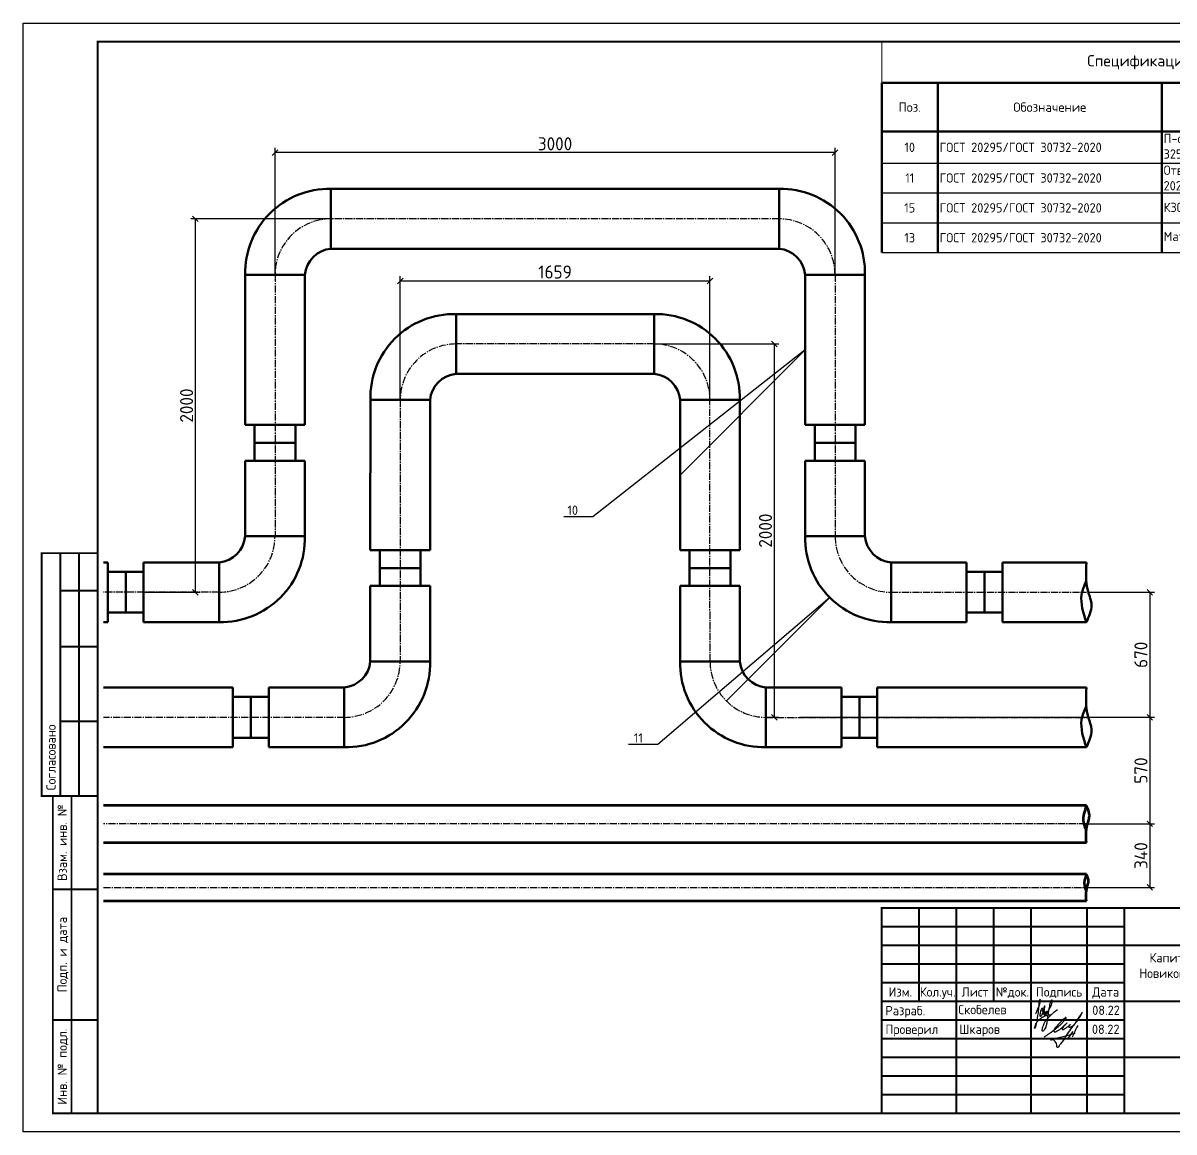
# Model space of a CAD drawing. Header units: metres. Extents: x 1981 to 7362, y 1229 to 3678.
# Drawn here: x 2922.7 to 3231, y 3381.1 to 3678.1 of the extents above; entities that cross this region are included whole.
import ezdxf
from ezdxf import colors
from ezdxf.entities.mleader import LeaderData, LeaderLine
from ezdxf.enums import TextEntityAlignment as Align
from ezdxf.math import Vec2, Vec3

# ---------------------------------------------------------------- set-up
doc = ezdxf.new("R2010")
doc.units = ezdxf.units.M
doc.linetypes.add('CENTER2', pattern=[28.575, 19.05, -3.175, 3.175, -3.175])
doc.layers.add('M-EQPM', color=50, linetype='Continuous', lineweight=18)
doc.layers.add('Основной', color=255, linetype='Continuous', lineweight=50)
doc.layers.add('Форматы', color=7, linetype='Continuous')
doc.styles.add('-ISOCPEUR-', font='isocpeur.ttf')
doc.styles.add('GOST', font='GOST.shx', dxfattribs={"oblique": 15})
doc.styles.add('GOST-2.304_Type-B', font='GOST Common.ttf')
doc.styles.get("Standard").update_dxf_attribs({"font": 'GOST Common.ttf'})
doc.dimstyles.new('М 1к 20', dxfattribs={"dimscale": 0, "dimtxt": 3.5, "dimasz": 1.5, "dimexe": 1.25, "dimexo": 0, "dimtad": 1, "dimtoh": 1, "dimdec": 0, "dimlfac": 20, "dimzin": 0, "dimdsep": 46, "dimtxsty": 'GOST', "dimblk": 'OBLIQUE', "dimcen": 5, "dimadec": 0, "dimazin": 0, "dimtfac": 1, "dimtdec": 0, "dimtmove": 1, "dimatfit": 1, "dimldrblk": 'OBLIQUE', "dimfxl": 1, "dimtolj": 1, "dimtzin": 0, "dimarcsym": 0})

# ---------------------------------------------------------------- blocks, each defined once
blk = doc.blocks.new('_Oblique')
at = {"color": 0, "linetype": 'ByBlock', "lineweight": -2}
blk.add_line((-0.5, -0.5), (0.5, 0.5), dxfattribs=at)
blk = doc.blocks.new('*D280')
at = {"color": 0, "lineweight": -2, "transparency": 16777216}
for p, q in [((3208.05, 3525.61), (3225.77, 3525.61)), ((3224.52, 3525.61), (3224.52, 3492.11)), ((3130.72, 3492.11), (3225.77, 3492.11))]:
    blk.add_line(p, q, dxfattribs=at)
at = {"layer": 'Defpoints', "color": 0, "lineweight": 50, "transparency": 16777216}
for p in [(3208.05, 3525.61), (3130.72, 3492.11), (3224.52, 3492.11)]:
    blk.add_point(p, dxfattribs=at)
at = {"color": 0, "lineweight": -2, "transparency": 16777216, "xscale": 1.5, "yscale": 1.5, "zscale": 1.5}
for p, rotation in [((3224.52, 3525.61), 90), ((3224.52, 3492.11), 270)]:
    blk.add_blockref('_Oblique', p, dxfattribs=dict(at, rotation=rotation))
at = {"color": 0, "lineweight": 25, "transparency": 16777216, "insert": (3222.14, 3508.86), "char_height": 3.5, "attachment_point": 5, "rotation": 90}
blk.add_mtext('\\A1;670', dxfattribs=at)
blk = doc.blocks.new('*D281')
at = {"color": 0, "lineweight": -2, "transparency": 16777216}
for p, q in [((3207.52, 3492.11), (3225.77, 3492.11)), ((3224.52, 3492.11), (3224.52, 3463.59)), ((3207.82, 3463.59), (3225.77, 3463.59))]:
    blk.add_line(p, q, dxfattribs=at)
at = {"layer": 'Defpoints', "color": 0, "lineweight": 50, "transparency": 16777216}
for p in [(3207.52, 3492.11), (3207.82, 3463.59), (3224.52, 3463.59)]:
    blk.add_point(p, dxfattribs=at)
at = {"color": 0, "lineweight": -2, "transparency": 16777216, "xscale": 1.5, "yscale": 1.5, "zscale": 1.5}
for p, rotation in [((3224.52, 3492.11), 90), ((3224.52, 3463.59), 270)]:
    blk.add_blockref('_Oblique', p, dxfattribs=dict(at, rotation=rotation))
at = {"color": 0, "lineweight": 25, "transparency": 16777216, "insert": (3222.14, 3477.85), "char_height": 3.5, "attachment_point": 5, "rotation": 90}
blk.add_mtext('\\A1;570', dxfattribs=at)
blk = doc.blocks.new('*D282')
at = {"color": 0, "lineweight": -2, "transparency": 16777216}
for p, q in [((3207.82, 3463.59), (3225.77, 3463.59)), ((3224.52, 3463.59), (3224.52, 3446.57)), ((3207.08, 3446.57), (3225.77, 3446.57))]:
    blk.add_line(p, q, dxfattribs=at)
at = {"layer": 'Defpoints', "color": 0, "lineweight": 50, "transparency": 16777216}
for p in [(3207.82, 3463.59), (3207.08, 3446.57), (3224.52, 3446.57)]:
    blk.add_point(p, dxfattribs=at)
at = {"color": 0, "lineweight": -2, "transparency": 16777216, "xscale": 1.5, "yscale": 1.5, "zscale": 1.5}
for p, rotation in [((3224.52, 3463.59), 90), ((3224.52, 3446.57), 270)]:
    blk.add_blockref('_Oblique', p, dxfattribs=dict(at, rotation=rotation))
at = {"color": 0, "lineweight": 25, "transparency": 16777216, "insert": (3222.14, 3455.08), "char_height": 3.5, "attachment_point": 5, "rotation": 90}
blk.add_mtext('\\A1;340', dxfattribs=at)
blk = doc.blocks.new('*D283')
at = {"color": 0, "lineweight": -2, "transparency": 16777216}
for p, q in [((2990.21, 3610.62), (2990.21, 3644.59)), ((3140.21, 3610.62), (3140.21, 3644.59)), ((3140.21, 3643.34), (2990.21, 3643.34))]:
    blk.add_line(p, q, dxfattribs=at)
at = {"layer": 'Defpoints', "color": 0, "lineweight": 50, "transparency": 16777216}
for p in [(2990.21, 3643.34), (2990.21, 3610.62), (3140.21, 3610.62)]:
    blk.add_point(p, dxfattribs=at)
at = {"color": 0, "lineweight": -2, "transparency": 16777216, "xscale": 1.5, "yscale": 1.5, "zscale": 1.5, "rotation": 180}
blk.add_blockref('_Oblique', (2990.21, 3643.34), dxfattribs=at)
at = {"color": 0, "lineweight": -2, "transparency": 16777216, "xscale": 1.5, "yscale": 1.5, "zscale": 1.5}
blk.add_blockref('_Oblique', (3140.21, 3643.34), dxfattribs=at)
at = {"color": 0, "lineweight": 25, "transparency": 16777216, "insert": (3065.21, 3645.71), "char_height": 3.5, "attachment_point": 5}
blk.add_mtext('\\A1;3000', dxfattribs=at)
blk = doc.blocks.new('*D284')
at = {"color": 0, "lineweight": -2, "transparency": 16777216}
for p, q in [((3023.74, 3577.11), (3023.74, 3610.25)), ((3106.71, 3577.12), (3106.71, 3610.25)), ((3023.74, 3609), (3106.71, 3609))]:
    blk.add_line(p, q, dxfattribs=at)
at = {"layer": 'Defpoints', "color": 0, "lineweight": 50, "transparency": 16777216}
for p in [(3106.71, 3609), (3023.74, 3577.11), (3106.71, 3577.12)]:
    blk.add_point(p, dxfattribs=at)
at = {"color": 0, "lineweight": -2, "transparency": 16777216, "xscale": 1.5, "yscale": 1.5, "zscale": 1.5, "rotation": 180}
blk.add_blockref('_Oblique', (3023.74, 3609), dxfattribs=at)
at = {"color": 0, "lineweight": -2, "transparency": 16777216, "xscale": 1.5, "yscale": 1.5, "zscale": 1.5}
blk.add_blockref('_Oblique', (3106.71, 3609), dxfattribs=at)
at = {"color": 0, "lineweight": 25, "transparency": 16777216, "insert": (3065.22, 3611.38), "char_height": 3.5, "attachment_point": 5}
blk.add_mtext('\\A1;1659', dxfattribs=at)
blk = doc.blocks.new('*D285')
at = {"color": 0, "lineweight": -2, "transparency": 16777216}
for p, q in [((3091.73, 3592.11), (3125.19, 3592.11)), ((3123.94, 3592.11), (3123.94, 3492.11)), ((3121.71, 3492.11), (3125.19, 3492.11))]:
    blk.add_line(p, q, dxfattribs=at)
at = {"layer": 'Defpoints', "color": 0, "lineweight": 50, "transparency": 16777216}
for p in [(3091.73, 3592.11), (3121.71, 3492.11), (3123.94, 3492.11)]:
    blk.add_point(p, dxfattribs=at)
at = {"color": 0, "lineweight": -2, "transparency": 16777216, "xscale": 1.5, "yscale": 1.5, "zscale": 1.5}
for p, rotation in [((3123.94, 3592.11), 90), ((3123.94, 3492.11), 270)]:
    blk.add_blockref('_Oblique', p, dxfattribs=dict(at, rotation=rotation))
at = {"color": 0, "lineweight": 25, "transparency": 16777216, "insert": (3121.57, 3542.11), "char_height": 3.5, "attachment_point": 5, "rotation": 90}
blk.add_mtext('\\A1;2000', dxfattribs=at)
blk = doc.blocks.new('_None')
blk = doc.blocks.new('*U163')
blk.add_lwpolyline([(0, 0), (420, 0), (420, -297), (0, -297)], close=True)
at = {"const_width": 0.5}
blk.add_lwpolyline([(20, -5), (415, -5), (415, -292), (20, -292)], close=True, dxfattribs=at)
for points in [[(20, -207), (5, -207), (5, -142), (20, -142)], [(10, -142), (10, -207)], [(15, -142), (15, -207)], [(10, -152), (20, -152)], [(10, -167), (20, -167)], [(10, -187), (20, -187)], [(20, -292), (8, -292), (8, -207), (20, -207)], [(13, -207), (13, -292)], [(8, -232), (20, -232)], [(230, -292), (230, -237), (415, -237)], [(240, -237), (240, -262)], [(250, -237), (250, -292)], [(260, -237), (260, -262)], [(270, -237), (270, -292)], [(285, -237), (285, -292)], [(295, -237), (295, -292)], [(230, -242), (295, -242)], [(230, -247), (295, -247)], [(295, -247), (415, -247)], [(230, -252), (295, -252)], [(230, -257), (295, -257)], [(230, -262), (415, -262)], [(8, -267), (20, -267)], [(230, -267), (295, -267)], [(230, -272), (295, -272)], [(230, -277), (295, -277)], [(295, -277), (415, -277)], [(230, -282), (295, -282)], [(230, -287), (295, -287)]]:
    blk.add_lwpolyline(points, dxfattribs=at)
at = {"style": 'GOST-2.304_Type-B'}
blk.add_text('Согласовано', height=2.5, rotation=90, dxfattribs=at).set_placement((7.5, -205.5), align=Align.MIDDLE_LEFT)
for s, p in [('Взам. инв. №', (10.5, -219.5)), ('Подп. и дата', (10.5, -249.5)), ('Инв. № подл.', (10.5, -279.5))]:
    blk.add_text(s, height=2.5, rotation=90, dxfattribs=at).set_placement(p, align=Align.MIDDLE_CENTER)
for s, p in [('Изм.', (235, -259.5)), ('Кол.уч.', (245, -259.5)), ('Лист', (255, -259.5)), ('№док.', (265, -259.5)), ('Подпись', (277.5, -259.5)), ('Дата', (290, -259.5))]:
    blk.add_text(s, height=2.5, dxfattribs=at).set_placement(p, align=Align.MIDDLE_CENTER)
for s, p in [('Разраб.', (231, -264.5)), ('Проверил', (231, -269.5))]:
    blk.add_text(s, height=2.5, dxfattribs=at).set_placement(p, align=Align.MIDDLE_LEFT)
at = {"insert": (355, -254.5), "char_height": 2.5, "width": 120, "attachment_point": 5, "style": 'GOST'}
blk.add_mtext('{\\fGOST Common|b0|i0|c204|p34;\\Q0;Капитальный ремонт тепловых сетей от т. А возле ТК-8015 по ул. Б. Новикова до ТК-8013  ул. Куйбышева, д. 24 в ГО г. Рыбинск Ярославской области}', dxfattribs=at)
at = {"style": 'GOST-2.304_Type-B'}
blk.add_attdef('РАЗРАБОТАЛ', text='', height=2.5, dxfattribs=at).set_placement((250.5, -264.22), align=Align.MIDDLE_LEFT)
at = {"style": 'GOST-2.304_Type-B', "flags": 8}
for tag, height, p in [('ДАТА', 2.5, (290.07, -264.4)), ('ЛИСТ', 3, (386.39, -271.92)), ('ЛИСТОВ', 3, (403.89, -271.92)), ('ФОРМАТ', 3, (380.97, -294.75))]:
    blk.add_attdef(tag, text='', height=height, dxfattribs=at).set_placement(p, align=Align.MIDDLE_CENTER)
at = {"style": 'GOST-2.304_Type-B'}
blk.add_attdef('ПРОВЕРИЛ', (250.75, -270.73), '', height=2.5, dxfattribs=at)
at = {"lineweight": 30, "flags": 104}
for tag, p in [('ТЕПЛОВЫЕ_СЕТИ', (330, -269.5)), ('ИМЯ_ЧЕРТЕЖА', (330, -284.5))]:
    blk.add_attdef(tag, text='', height=3, dxfattribs=at).set_placement(p, align=Align.MIDDLE_CENTER)
blk = doc.blocks.new('*T286')
at = {"color": 0, "lineweight": 50, "transparency": 16777216}
for p, q in [((0, -11), (185, -11)), ((0, -11), (0, -56.5)), ((15, -11), (15, -56.5)), ((75, -11), (75, -56.5)), ((140, -11), (140, -56.5)), ((150, -11), (150, -56.5)), ((165, -11), (165, -24.08)), ((185, -11), (185, -56.5)), ((0, -24.08), (185, -24.08))]:
    blk.add_line(p, q, dxfattribs=at)
at = {"lineweight": 30, "transparency": 16777216}
for p, q in [((165, -24.08), (165, -56.5)), ((140, -32.5), (165, -32.5)), ((140, -40.5), (165, -40.5)), ((140, -48.5), (165, -48.5))]:
    blk.add_line(p, q, dxfattribs=at)
at = {"color": 0, "lineweight": 25, "transparency": 16777216}
for p, q in [((0, -32.5), (140, -32.5)), ((165, -32.5), (185, -32.5)), ((0, -40.5), (140, -40.5)), ((165, -40.5), (185, -40.5)), ((0, -48.5), (140, -48.5)), ((165, -48.5), (185, -48.5)), ((0, -56.5), (185, -56.5))]:
    blk.add_line(p, q, dxfattribs=at)
at = {"layer": 'Defpoints', "color": 8, "linetype": 'ByBlock', "lineweight": 0, "transparency": 16777216}
for p, q in [((0, 0), (185, 0)), ((0, 0), (0, -11)), ((185, 0), (185, -11))]:
    blk.add_line(p, q, dxfattribs=at)
at = {"color": 0, "transparency": 16777216, "insert": (92.5, -5.5), "char_height": 3, "width": 182, "attachment_point": 5, "style": '-ISOCPEUR-'}
blk.add_mtext('Спецификация материалов и изделий ', dxfattribs=at)
at = {"color": 7, "transparency": 16777216, "char_height": 2.5, "attachment_point": 5, "style": '-ISOCPEUR-'}
for s, insert, width in [('Масса ед. кг.', (157.5, -17.54), 13), ('Поз.', (7.5, -17.54), 12), ('Обозначение', (45, -17.54), 57), ('Наименование', (107.5, -17.54), 62), ('Кол', (145, -17.54), 8), ('{\\T0.95;Примечание}', (175, -17.54), 17)]:
    blk.add_mtext(s, dxfattribs=dict(at, insert=insert, width=width))
at = {"color": 0, "transparency": 16777216, "char_height": 2.5}
for s, insert, width, attachment_point in [('П-образный элемент трубопровода Ст 325х9,0(5)-1-ППУ-ПЭ/450^J', (75.5, -28.29), 64, 4), ('10', (7.5, -28.29), 14, 5), ('ГОСТ 20295/ГОСТ 30732-2020^J', (15.5, -28.29), 59, 4), ('2', (145, -28.29), 9, 5), ('207,7000', (157.5, -28.29), 14, 5), ('Отвод УК 325х9,0-90°-20 ГОСТ 20295-ППУ1-ПЭ ГОСТ 30732-2020^J', (75.5, -36.5), 64, 4), ('11', (7.5, -36.5), 14, 5), ('ГОСТ 20295/ГОСТ 30732-2020^J', (15.5, -36.5), 59, 4), ('4', (145, -36.5), 9, 5), ('84', (157.5, -36.5), 14, 5), ('КЗС(Т) 325х450^J', (75.5, -44.5), 64, 4), ('15', (7.5, -44.5), 14, 5), ('ГОСТ 20295/ГОСТ 30732-2020^J', (15.5, -44.5), 59, 4), ('8', (145, -44.5), 9, 5), ('13', (7.5, -52.5), 14, 5), ('ГОСТ 20295/ГОСТ 30732-2020^J', (15.5, -52.5), 59, 4), ('Маты компенсационные 1000х2000х40^J', (75.5, -52.5), 64, 4), ('6', (145, -52.5), 9, 5)]:
    blk.add_mtext(s, dxfattribs=dict(at, insert=insert, width=width, attachment_point=attachment_point))
blk = doc.blocks.new('*D287')
at = {"color": 0, "lineweight": -2, "transparency": 16777216}
for p, q in [((3005.21, 3625.61), (2967.64, 3625.61)), ((2968.89, 3525.61), (2968.89, 3625.61)), ((2955, 3525.61), (2970.14, 3525.61))]:
    blk.add_line(p, q, dxfattribs=at)
at = {"layer": 'Defpoints', "color": 0, "lineweight": 50, "transparency": 16777216}
for p in [(2968.89, 3625.61), (3005.21, 3625.61), (2955, 3525.61)]:
    blk.add_point(p, dxfattribs=at)
at = {"color": 0, "lineweight": -2, "transparency": 16777216, "xscale": 1.5, "yscale": 1.5, "zscale": 1.5}
for p, rotation in [((2968.89, 3625.61), 90), ((2968.89, 3525.61), 270)]:
    blk.add_blockref('_Oblique', p, dxfattribs=dict(at, rotation=rotation))
at = {"color": 0, "lineweight": 25, "transparency": 16777216, "insert": (2966.52, 3575.61), "char_height": 3.5, "attachment_point": 5, "rotation": 90}
blk.add_mtext('\\A1;2000', dxfattribs=at)
blk = doc.blocks.new('Skobelev')
at = {"color": 177, "lineweight": 30, "true_color": 0x293189}
for points in [[(-1.68, -0.45), (-1.4, 0.04), (-1.22, 0.44), (-1.09, 0.78), (-1, 1.03), (-0.84, 1.44), (-0.74, 1.72), (-0.66, 2.01), (-0.6, 2.25), (-0.63, 2.46), (-0.71, 2.49), (-0.8, 2.44), (-0.87, 2.29), (-0.92, 2.05), (-0.97, 1.72), (-0.98, 1.38), (-1, 1.03), (-1.06, 0.66), (-1.08, 0.32), (-1.14, -0.18), (-1.22, -0.78), (-1.3, -1.21), (-1.35, -1.71), (-1.46, -2.17), (-1.52, -2.5), (-1.59, -2.81), (-1.65, -3.01), (-1.72, -3.2), (-1.78, -3.36), (-1.81, -3.4), (-1.83, -3.37), (-1.82, -3.24), (-1.79, -3.08), (-1.71, -2.85), (-1.66, -2.67), (-1.56, -2.43), (-1.36, -2.11), (-1.14, -1.87), (-0.64, -1.39), (-0.06, -1.01), (0.2, -0.88), (0.45, -0.79), (0.8, -0.7), (1.15, -0.64), (1.5, -0.65)], [(-0.21, 0.42), (-0.23, 0.43), (-0.26, 0.38), (-0.27, 0.3), (-0.27, 0.19), (-0.26, 0.12), (-0.2, 0.17), (-0.17, 0.3), (-0.15, 0.42), (-0.16, 0.56), (-0.21, 0.69), (-0.34, 0.65), (-0.44, 0.53), (-0.55, 0.31), (-0.63, 0.09), (-0.66, -0.09), (-0.71, -0.29), (-0.74, -0.51), (-0.76, -0.67), (-0.75, -0.82), (-0.67, -0.93), (-0.57, -0.93), (-0.43, -0.79), (-0.32, -0.59), (-0.21, -0.35), (-0.02, -0.02), (0.06, 0.12), (0.11, 0.23), (0.19, 0.45), (0.2, 0.67), (0.23, 0.85), (0.29, 1.09), (0.2, 1.19), (0.17, 1.17), (0.11, 1.08), (0.08, 0.9), (0.05, 0.69), (0.04, 0.41), (0.01, -0.02), (0.01, -0.21), (0, -0.33), (-0.02, -0.56), (0.01, -0.45), (0.06, -0.41), (0.17, -0.34), (0.24, -0.24), (0.29, -0.12), (0.28, -0.02), (0.21, 0), (0.17, -0.14), (0.14, -0.26), (0.12, -0.4), (0.1, -0.5), (0.12, -0.6), (0.17, -0.68), (0.27, -0.69), (0.34, -0.56), (0.41, -0.42), (0.47, -0.3), (0.5, -0.17), (0.47, -0.07), (0.43, -0.07), (0.39, -0.1), (0.35, -0.2), (0.32, -0.32), (0.3, -0.46), (0.3, -0.55), (0.31, -0.64), (0.36, -0.67), (0.42, -0.65), (0.47, -0.6), (0.51, -0.51), (0.56, -0.41), (0.59, -0.31), (0.63, -0.2), (0.67, -0.11), (0.71, -0.01), (0.69, 0.04), (0.63, 0.03), (0.59, -0.04), (0.55, -0.13), (0.53, -0.2), (0.5, -0.3), (0.47, -0.4), (0.48, -0.47), (0.49, -0.54), (0.54, -0.55), (0.57, -0.48), (0.66, -0.35), (0.74, -0.17), (0.91, 0.06), (1.03, 0.25), (1.16, 0.48), (1.26, 0.66), (1.37, 0.87), (1.48, 1.07), (1.58, 1.31), (1.69, 1.6), (1.74, 1.88), (1.77, 2.12), (1.74, 2.38), (1.68, 2.4), (1.55, 2.32), (1.46, 2.17), (1.39, 1.94), (1.28, 1.6), (1.22, 1.32), (1.18, 1.03), (1.07, 0.58), (1.04, 0.34), (0.95, -0.07), (0.92, -0.36), (0.82, -0.98), (0.78, -1.51), (0.68, -2.13), (0.63, -2.56), (0.55, -2.82), (0.43, -3.16), (0.2, -3.59), (-0.03, -3.94), (-0.24, -3.97), (-0.27, -3.76), (-0.24, -3.49), (-0.14, -3.06), (0.06, -2.58), (0.34, -2), (0.65, -1.6), (1.06, -1.1), (1.63, -0.57), (2.11, -0.11), (2.86, 0.49)]]:
    blk.add_spline(points, degree=3, dxfattribs=at)
blk = doc.blocks.new('подпись')
at = {"lineweight": 30}
for points in [[(-0.82, -1.23), (-0.21, -0.8), (0.43, -0.36), (0.86, -0.08), (1.32, 0.25), (2, 0.77), (2.8, 1.4), (3.27, 1.83), (3.84, 2.36), (4.46, 3.07), (5.01, 3.73), (5.08, 3.95), (5.01, 4.03), (4.91, 4), (4.76, 3.88), (4.33, 3.49), (3.4, 2.58), (2.34, 1.43), (1.83, 0.48), (1.87, 0.23), (1.99, 0.16), (2.17, 0.16), (2.41, 0.25), (3.02, 0.6), (3.71, 1.09), (4.34, 1.62), (5.32, 2.55), (4.75, 1.98), (4.27, 1.36), (4.08, 1.05), (4.07, 0.85), (4.11, 0.78), (4.25, 0.78), (4.42, 0.84), (4.78, 1.05), (5.16, 1.3), (5.47, 1.51), (5.72, 1.73), (6.05, 1.99), (6.23, 2.18), (5.94, 1.88), (5.8, 1.63), (5.8, 1.5), (5.89, 1.44), (6.13, 1.46), (6.57, 1.6), (6.9, 1.79), (7.5, 2.39), (8.04, 3.08), (8.61, 3.92), (9.15, 4.76), (9.43, 5.33), (8, 3.26), (6.29, 0.88), (3.58, -3.07), (3.05, -3.8), (2.85, -4.05), (2.49, -2.98), (2.12, -2.39), (1.3, -1.96), (1.02, -2.03), (2.91, -1.44), (4.7, -0.96), (7.51, -0.15)], [(6.86, 0.23), (5.67, -1.43)], [(8.19, 1.85), (6.68, -1.27)]]:
    blk.add_spline(points, degree=3, dxfattribs=at)
blk = doc.blocks.new('Подпись Леха')
at = {"color": 18, "true_color": 0x000000}
blk.add_blockref('подпись', (2.7, 0.11), dxfattribs=at)
blk = doc.blocks.new('Подписи')
blk.add_blockref('Подпись Леха', (2009.44, 1828.93))
at = {"layer": 'M-EQPM', "lineweight": 50, "xscale": 1.307815025212856, "yscale": 1.307815025212856, "zscale": 1.307815025212856}
blk.add_blockref('Skobelev', (2011.19, 1834.6), dxfattribs=at)

msp = doc.modelspace()

# ---------------------------------------------------------------- linework, layer by layer
at = {"lineweight": 50}
for p, q in [((3125.235, 3633.614), (3004.155, 3633.614)), ((3005.187, 3633.614), (3005.187, 3617.614)), ((3125.235, 3633.614), (3125.235, 3617.614)), ((3125.235, 3617.614), (3005.187, 3617.614)), ((2982.204, 3570.404), (2982.211, 3611.691)), ((2998.211, 3610.616), (2982.211, 3610.616)), ((2998.211, 3570.404), (2998.211, 3610.616)), ((3132.211, 3610.616), (3148.211, 3610.616)), ((3132.211, 3570.404), (3132.211, 3610.616)), ((3148.219, 3570.404), (3148.211, 3611.691)), ((3038.715, 3600.111), (3038.715, 3584.111)), ((3091.732, 3600.111), (3091.732, 3584.111)), ((3015.732, 3536.901), (3015.739, 3578.188)), ((3031.739, 3577.114), (3015.739, 3577.114)), ((3031.739, 3536.901), (3031.739, 3577.114)), ((3098.707, 3577.114), (3114.707, 3577.114)), ((3098.707, 3536.901), (3098.707, 3577.114)), ((3114.715, 3536.901), (3114.707, 3578.188)), ((2998.204, 3570.404), (2982.204, 3570.404)), ((2984.744, 3570.404), (2984.744, 3565.604)), ((2995.664, 3570.404), (2995.664, 3565.604)), ((3132.219, 3570.404), (3148.219, 3570.404)), ((3134.759, 3570.404), (3134.759, 3565.604)), ((3145.679, 3570.404), (3145.679, 3565.604)), ((2984.744, 3565.604), (2995.664, 3565.604)), ((2984.744, 3565.604), (2995.664, 3565.604)), ((2995.664, 3565.604), (2984.744, 3565.604)), ((2995.664, 3565.604), (2984.744, 3565.604)), ((2984.744, 3560.804), (2984.744, 3565.604)), ((2995.664, 3565.604), (2984.744, 3565.604)), ((2995.664, 3565.604), (2984.744, 3565.604)), ((2984.744, 3565.604), (2995.664, 3565.604)), ((2984.744, 3565.604), (2995.664, 3565.604)), ((2995.664, 3565.604), (2984.744, 3565.604)), ((2995.664, 3565.604), (2984.744, 3565.604)), ((2995.664, 3565.604), (2984.744, 3565.604)), ((2995.664, 3565.604), (2984.744, 3565.604)), ((2984.744, 3565.604), (2995.664, 3565.604)), ((2984.744, 3565.604), (2995.664, 3565.604)), ((2995.664, 3565.604), (2984.744, 3565.604)), ((2995.664, 3565.604), (2984.744, 3565.604)), ((2995.664, 3565.604), (2984.744, 3565.604)), ((2995.664, 3565.604), (2984.744, 3565.604)), ((2984.744, 3565.604), (2995.664, 3565.604)), ((2984.744, 3565.604), (2995.664, 3565.604)), ((2995.664, 3565.604), (2984.744, 3565.604)), ((2995.664, 3565.604), (2984.744, 3565.604)), ((2995.664, 3565.604), (2984.744, 3565.604)), ((2995.664, 3565.604), (2984.744, 3565.604)), ((2984.744, 3565.604), (2995.664, 3565.604)), ((2984.744, 3565.604), (2995.664, 3565.604)), ((2995.664, 3565.604), (2984.744, 3565.604)), ((2995.664, 3565.604), (2984.744, 3565.604)), ((2995.664, 3565.604), (2984.744, 3565.604)), ((2995.664, 3565.604), (2984.744, 3565.604)), ((2984.744, 3565.604), (2995.664, 3565.604)), ((2984.744, 3565.604), (2995.664, 3565.604)), ((2995.664, 3565.604), (2984.744, 3565.604)), ((2995.664, 3565.604), (2984.744, 3565.604)), ((2995.664, 3565.604), (2984.744, 3565.604)), ((2995.664, 3565.604), (2984.744, 3565.604)), ((2984.744, 3565.604), (2995.664, 3565.604)), ((2984.744, 3565.604), (2995.664, 3565.604)), ((2995.664, 3565.604), (2984.744, 3565.604)), ((2995.664, 3565.604), (2984.744, 3565.604)), ((2995.664, 3565.604), (2984.744, 3565.604)), ((2995.664, 3565.604), (2984.744, 3565.604)), ((2984.744, 3565.604), (2995.664, 3565.604)), ((2984.744, 3565.604), (2995.664, 3565.604)), ((2995.664, 3565.604), (2984.744, 3565.604)), ((2995.664, 3565.604), (2984.744, 3565.604)), ((2995.664, 3565.604), (2984.744, 3565.604)), ((2995.664, 3565.604), (2984.744, 3565.604)), ((2995.664, 3560.804), (2995.664, 3565.604)), ((3145.679, 3565.604), (3134.759, 3565.604)), ((3145.679, 3565.604), (3134.759, 3565.604)), ((3134.759, 3565.604), (3145.679, 3565.604)), ((3134.759, 3565.604), (3145.679, 3565.604)), ((3134.759, 3560.804), (3134.759, 3565.604)), ((3134.759, 3565.604), (3145.679, 3565.604)), ((3134.759, 3565.604), (3145.679, 3565.604)), ((3145.679, 3565.604), (3134.759, 3565.604)), ((3145.679, 3565.604), (3134.759, 3565.604)), ((3134.759, 3565.604), (3145.679, 3565.604)), ((3134.759, 3565.604), (3145.679, 3565.604)), ((3134.759, 3565.604), (3145.679, 3565.604)), ((3134.759, 3565.604), (3145.679, 3565.604)), ((3145.679, 3565.604), (3134.759, 3565.604)), ((3145.679, 3565.604), (3134.759, 3565.604)), ((3134.759, 3565.604), (3145.679, 3565.604)), ((3134.759, 3565.604), (3145.679, 3565.604)), ((3134.759, 3565.604), (3145.679, 3565.604)), ((3134.759, 3565.604), (3145.679, 3565.604)), ((3145.679, 3565.604), (3134.759, 3565.604)), ((3145.679, 3565.604), (3134.759, 3565.604)), ((3134.759, 3565.604), (3145.679, 3565.604)), ((3134.759, 3565.604), (3145.679, 3565.604)), ((3134.759, 3565.604), (3145.679, 3565.604)), ((3134.759, 3565.604), (3145.679, 3565.604)), ((3145.679, 3565.604), (3134.759, 3565.604)), ((3145.679, 3565.604), (3134.759, 3565.604)), ((3134.759, 3565.604), (3145.679, 3565.604)), ((3134.759, 3565.604), (3145.679, 3565.604)), ((3134.759, 3565.604), (3145.679, 3565.604)), ((3134.759, 3565.604), (3145.679, 3565.604)), ((3145.679, 3565.604), (3134.759, 3565.604)), ((3145.679, 3565.604), (3134.759, 3565.604)), ((3134.759, 3565.604), (3145.679, 3565.604)), ((3134.759, 3565.604), (3145.679, 3565.604)), ((3134.759, 3565.604), (3145.679, 3565.604)), ((3134.759, 3565.604), (3145.679, 3565.604)), ((3145.679, 3565.604), (3134.759, 3565.604)), ((3145.679, 3565.604), (3134.759, 3565.604)), ((3134.759, 3565.604), (3145.679, 3565.604)), ((3134.759, 3565.604), (3145.679, 3565.604)), ((3134.759, 3565.604), (3145.679, 3565.604)), ((3134.759, 3565.604), (3145.679, 3565.604)), ((3145.679, 3565.604), (3134.759, 3565.604)), ((3145.679, 3565.604), (3134.759, 3565.604)), ((3134.759, 3565.604), (3145.679, 3565.604)), ((3134.759, 3565.604), (3145.679, 3565.604)), ((3134.759, 3565.604), (3145.679, 3565.604)), ((3134.759, 3565.604), (3145.679, 3565.604)), ((3145.679, 3560.804), (3145.679, 3565.604)), ((2998.204, 3560.804), (2982.204, 3560.804)), ((2982.204, 3560.804), (2982.204, 3540.602)), ((2998.204, 3560.804), (2998.204, 3539.527)), ((3132.219, 3560.804), (3148.219, 3560.804)), ((3132.219, 3560.804), (3132.219, 3539.527)), ((3148.219, 3560.804), (3148.219, 3540.602)), ((2982.204, 3540.602), (2998.204, 3540.602)), ((3148.219, 3540.602), (3132.219, 3540.602)), ((3031.732, 3536.901), (3015.732, 3536.901)), ((3018.272, 3536.901), (3018.272, 3532.101)), ((3029.192, 3536.901), (3029.192, 3532.101)), ((3098.715, 3536.901), (3114.715, 3536.901)), ((3101.255, 3536.901), (3101.255, 3532.101)), ((3112.175, 3536.901), (3112.175, 3532.101)), ((2945.404, 3533.604), (2944.243, 3533.604)), ((2945.404, 3533.604), (2945.404, 3517.604)), ((2955.004, 3533.604), (2955.004, 3517.604)), ((2955.004, 3533.604), (2975.228, 3533.604)), ((2975.228, 3517.604), (2975.228, 3533.604)), ((3155.194, 3517.604), (3155.194, 3533.604)), ((3175.419, 3533.604), (3155.194, 3533.604)), ((3175.419, 3533.604), (3175.419, 3517.604)), ((3185.019, 3533.604), (3185.019, 3517.604)), ((3185.019, 3533.604), (3207.515, 3533.604)), ((2945.404, 3531.064), (2950.204, 3531.064)), ((2950.204, 3531.072), (2950.204, 3520.152)), ((2950.204, 3531.072), (2950.204, 3520.152)), ((2955.004, 3531.064), (2950.204, 3531.064)), ((3018.272, 3532.101), (3029.192, 3532.101)), ((3018.272, 3532.101), (3029.192, 3532.101)), ((3029.192, 3532.101), (3018.272, 3532.101)), ((3029.192, 3532.101), (3018.272, 3532.101)), ((3018.272, 3527.301), (3018.272, 3532.101)), ((3029.192, 3532.101), (3018.272, 3532.101)), ((3029.192, 3532.101), (3018.272, 3532.101)), ((3018.272, 3532.101), (3029.192, 3532.101)), ((3018.272, 3532.101), (3029.192, 3532.101)), ((3029.192, 3532.101), (3018.272, 3532.101)), ((3029.192, 3532.101), (3018.272, 3532.101)), ((3029.192, 3532.101), (3018.272, 3532.101)), ((3029.192, 3532.101), (3018.272, 3532.101)), ((3018.272, 3532.101), (3029.192, 3532.101)), ((3018.272, 3532.101), (3029.192, 3532.101)), ((3029.192, 3532.101), (3018.272, 3532.101)), ((3029.192, 3532.101), (3018.272, 3532.101)), ((3029.192, 3532.101), (3018.272, 3532.101)), ((3029.192, 3532.101), (3018.272, 3532.101)), ((3018.272, 3532.101), (3029.192, 3532.101)), ((3018.272, 3532.101), (3029.192, 3532.101)), ((3029.192, 3532.101), (3018.272, 3532.101)), ((3029.192, 3532.101), (3018.272, 3532.101)), ((3029.192, 3532.101), (3018.272, 3532.101)), ((3029.192, 3532.101), (3018.272, 3532.101)), ((3018.272, 3532.101), (3029.192, 3532.101)), ((3018.272, 3532.101), (3029.192, 3532.101)), ((3029.192, 3532.101), (3018.272, 3532.101)), ((3029.192, 3532.101), (3018.272, 3532.101)), ((3029.192, 3532.101), (3018.272, 3532.101)), ((3029.192, 3532.101), (3018.272, 3532.101)), ((3018.272, 3532.101), (3029.192, 3532.101)), ((3018.272, 3532.101), (3029.192, 3532.101)), ((3029.192, 3532.101), (3018.272, 3532.101)), ((3029.192, 3532.101), (3018.272, 3532.101)), ((3029.192, 3532.101), (3018.272, 3532.101)), ((3029.192, 3532.101), (3018.272, 3532.101)), ((3018.272, 3532.101), (3029.192, 3532.101)), ((3018.272, 3532.101), (3029.192, 3532.101)), ((3029.192, 3532.101), (3018.272, 3532.101)), ((3029.192, 3532.101), (3018.272, 3532.101)), ((3029.192, 3532.101), (3018.272, 3532.101)), ((3029.192, 3532.101), (3018.272, 3532.101)), ((3018.272, 3532.101), (3029.192, 3532.101)), ((3018.272, 3532.101), (3029.192, 3532.101)), ((3029.192, 3532.101), (3018.272, 3532.101)), ((3029.192, 3532.101), (3018.272, 3532.101)), ((3029.192, 3532.101), (3018.272, 3532.101)), ((3029.192, 3532.101), (3018.272, 3532.101)), ((3029.192, 3527.301), (3029.192, 3532.101)), ((3112.175, 3532.101), (3101.255, 3532.101)), ((3112.175, 3532.101), (3101.255, 3532.101)), ((3101.255, 3532.101), (3112.175, 3532.101)), ((3101.255, 3532.101), (3112.175, 3532.101)), ((3101.255, 3527.301), (3101.255, 3532.101)), ((3101.255, 3532.101), (3112.175, 3532.101)), ((3101.255, 3532.101), (3112.175, 3532.101)), ((3112.175, 3532.101), (3101.255, 3532.101)), ((3112.175, 3532.101), (3101.255, 3532.101)), ((3101.255, 3532.101), (3112.175, 3532.101)), ((3101.255, 3532.101), (3112.175, 3532.101)), ((3101.255, 3532.101), (3112.175, 3532.101)), ((3101.255, 3532.101), (3112.175, 3532.101)), ((3112.175, 3532.101), (3101.255, 3532.101)), ((3112.175, 3532.101), (3101.255, 3532.101)), ((3101.255, 3532.101), (3112.175, 3532.101)), ((3101.255, 3532.101), (3112.175, 3532.101)), ((3101.255, 3532.101), (3112.175, 3532.101)), ((3101.255, 3532.101), (3112.175, 3532.101)), ((3112.175, 3532.101), (3101.255, 3532.101)), ((3112.175, 3532.101), (3101.255, 3532.101)), ((3101.255, 3532.101), (3112.175, 3532.101)), ((3101.255, 3532.101), (3112.175, 3532.101)), ((3101.255, 3532.101), (3112.175, 3532.101)), ((3101.255, 3532.101), (3112.175, 3532.101)), ((3112.175, 3532.101), (3101.255, 3532.101)), ((3112.175, 3532.101), (3101.255, 3532.101)), ((3101.255, 3532.101), (3112.175, 3532.101)), ((3101.255, 3532.101), (3112.175, 3532.101)), ((3101.255, 3532.101), (3112.175, 3532.101)), ((3101.255, 3532.101), (3112.175, 3532.101)), ((3112.175, 3532.101), (3101.255, 3532.101)), ((3112.175, 3532.101), (3101.255, 3532.101)), ((3101.255, 3532.101), (3112.175, 3532.101)), ((3101.255, 3532.101), (3112.175, 3532.101)), ((3101.255, 3532.101), (3112.175, 3532.101)), ((3101.255, 3532.101), (3112.175, 3532.101)), ((3112.175, 3532.101), (3101.255, 3532.101)), ((3112.175, 3532.101), (3101.255, 3532.101)), ((3101.255, 3532.101), (3112.175, 3532.101)), ((3101.255, 3532.101), (3112.175, 3532.101)), ((3101.255, 3532.101), (3112.175, 3532.101)), ((3101.255, 3532.101), (3112.175, 3532.101)), ((3112.175, 3532.101), (3101.255, 3532.101)), ((3112.175, 3532.101), (3101.255, 3532.101)), ((3101.255, 3532.101), (3112.175, 3532.101)), ((3101.255, 3532.101), (3112.175, 3532.101)), ((3101.255, 3532.101), (3112.175, 3532.101)), ((3101.255, 3532.101), (3112.175, 3532.101)), ((3112.175, 3527.301), (3112.175, 3532.101)), ((3175.419, 3531.064), (3180.219, 3531.064)), ((3180.219, 3531.072), (3180.219, 3520.152)), ((3180.219, 3531.072), (3180.219, 3520.152)), ((3185.019, 3531.064), (3180.219, 3531.064)), ((3031.732, 3527.301), (3015.732, 3527.301)), ((3015.732, 3527.301), (3015.732, 3507.099)), ((3031.732, 3527.301), (3031.732, 3506.025)), ((3098.715, 3527.301), (3114.715, 3527.301)), ((3098.715, 3527.301), (3098.715, 3506.025)), ((3114.715, 3527.301), (3114.715, 3507.099)), ((2945.404, 3517.604), (2944.243, 3517.604)), ((2945.404, 3520.144), (2950.204, 3520.144)), ((2955.004, 3520.144), (2950.204, 3520.144)), ((2955.004, 3517.604), (2976.259, 3517.604)), ((3175.419, 3517.604), (3154.163, 3517.604)), ((3175.419, 3520.144), (3180.219, 3520.144)), ((3185.019, 3520.144), (3180.219, 3520.144)), ((3185.019, 3517.604), (3207.515, 3517.604)), ((3015.732, 3507.099), (3031.732, 3507.099)), ((3114.715, 3507.099), (3098.715, 3507.099)), ((2978.932, 3500.101), (2944.243, 3500.101)), ((2978.932, 3500.101), (2978.932, 3484.101)), ((2988.532, 3500.101), (2988.532, 3484.101)), ((2988.532, 3500.101), (3008.756, 3500.101)), ((3008.756, 3484.101), (3008.756, 3500.101)), ((3121.691, 3484.101), (3121.691, 3500.101)), ((3141.915, 3500.101), (3121.691, 3500.101)), ((3141.915, 3500.101), (3141.915, 3484.101)), ((3151.515, 3500.101), (3151.515, 3484.101)), ((3151.515, 3500.101), (3207.515, 3500.101)), ((2978.932, 3497.561), (2983.732, 3497.561)), ((2983.732, 3497.569), (2983.732, 3486.649)), ((2983.732, 3497.569), (2983.732, 3486.649)), ((2988.532, 3497.561), (2983.732, 3497.561)), ((3141.915, 3497.561), (3146.715, 3497.561)), ((3146.715, 3497.569), (3146.715, 3486.649)), ((3146.715, 3497.569), (3146.715, 3486.649)), ((3151.515, 3497.561), (3146.715, 3497.561)), ((2978.932, 3486.641), (2983.732, 3486.641)), ((2988.532, 3486.641), (2983.732, 3486.641)), ((3141.915, 3486.641), (3146.715, 3486.641)), ((3151.515, 3486.641), (3146.715, 3486.641)), ((2978.932, 3484.101), (2944.243, 3484.101)), ((2988.532, 3484.101), (3009.787, 3484.101)), ((3141.915, 3484.101), (3120.659, 3484.101)), ((3151.515, 3484.101), (3207.515, 3484.101))]:
    msp.add_line(p, q, dxfattribs=at)
at = {"color": 2, "linetype": 'CENTER2', "lineweight": 25, "ltscale": 0.1}
for p, q in [((2975.228, 3525.609), (2944.243, 3525.609)), ((3155.194, 3525.609), (3207.515, 3525.609)), ((3008.756, 3492.106), (2944.243, 3492.106)), ((3121.691, 3492.106), (3207.515, 3492.106))]:
    msp.add_line(p, q, dxfattribs=at)
at = {"color": 4, "lineweight": 60}
for p, q in [((3207.515, 3468.499), (2944.243, 3468.499)), ((3207.515, 3458.499), (2944.243, 3458.499))]:
    msp.add_line(p, q, dxfattribs=at)
at = {"color": 6, "lineweight": 60}
for p, q in [((3207.515, 3450.101), (2944.243, 3450.101)), ((3207.515, 3442.901), (2944.243, 3442.901))]:
    msp.add_line(p, q, dxfattribs=at)
at = {"color": 2, "linetype": 'CENTER2', "lineweight": 25, "ltscale": 0.1}
for points in [[(3125.235, 3625.609), (3005.211, 3625.609, 0.4145469), (2990.211, 3610.616)], [(2990.211, 3610.616), (2990.204, 3540.602, -0.4145469), (2975.204, 3525.609)], [(3140.211, 3610.616), (3140.219, 3540.602, 0.4145469), (3155.219, 3525.609)]]:
    msp.add_lwpolyline(points, format="xyb", dxfattribs=at)
at = {"lineweight": 50}
for points in [[(3038.715, 3600.111), (3091.732, 3600.111)], [(3038.715, 3584.111), (3091.732, 3584.111)]]:
    msp.add_lwpolyline(points, dxfattribs=at)
at = {"color": 2, "linetype": 'CENTER2', "lineweight": 25, "ltscale": 0.1}
for points in [[(3091.732, 3592.111), (3038.715, 3592.111)], [(3023.739, 3577.114), (3023.732, 3507.099)], [(3106.715, 3507.099), (3106.707, 3577.114)], [(3207.515, 3463.595), (2944.243, 3463.595)], [(2944.243, 3446.571), (3207.515, 3446.571)]]:
    msp.add_lwpolyline(points, dxfattribs=at)
at = {"lineweight": 50}
for centre, radius, start, end in [((3004.671, 3611.153), 22.466, 88.68462, 181.37014), ((3125.751, 3611.153), 22.466, 358.62986, 91.31538), ((3005.888, 3609.94), 7.706, 95.21749, 174.96266), ((3124.535, 3609.94), 7.706, 5.03734, 84.78251), ((3038.199, 3577.651), 22.466, 88.68462, 181.37014), ((3092.247, 3577.651), 22.466, 358.62986, 91.31538), ((3039.416, 3576.437), 7.706, 95.21749, 174.96266), ((3091.031, 3576.437), 7.706, 5.03734, 84.78251), ((2974.527, 3541.278), 7.706, 275.21749, 354.96266), ((2975.744, 3540.065), 22.466, 268.68462, 1.37014), ((3154.679, 3540.065), 22.466, 178.62986, 271.31538), ((3155.895, 3541.278), 7.706, 185.03734, 264.78251), ((3008.055, 3507.776), 7.706, 275.21749, 354.96266), ((3009.272, 3506.562), 22.466, 268.68462, 1.37014), ((3121.175, 3506.562), 22.466, 178.62986, 271.31538), ((3122.391, 3507.776), 7.706, 185.03734, 264.78251)]:
    msp.add_arc(centre, radius, start, end, dxfattribs=at)
at = {"color": 2, "linetype": 'CENTER2', "lineweight": 25, "ltscale": 0.1}
for centre, start, end in [((3125.223, 3610.621), 359.9812, 90.0464), ((3038.727, 3577.119), 89.9536, 180.0188), ((3091.719, 3577.119), 359.9812, 90.0464), ((3008.744, 3507.094), 269.9536, 0.0188), ((3121.703, 3507.094), 179.9812, 270.0464)]:
    msp.add_arc(centre, 14.988, start, end, dxfattribs=at)
at = {"lineweight": 50}
for points in [[(3207.515, 3533.604), (3207.978, 3525.866), (3208.903, 3522.109), (3207.515, 3517.604)], [(3207.515, 3533.604), (3207.978, 3525.866), (3208.903, 3522.109), (3207.515, 3517.604)], [(3207.515, 3517.604), (3206.259, 3524.945), (3207.519, 3528.649)], [(3207.515, 3517.604), (3206.259, 3524.945), (3207.519, 3528.649)], [(3207.515, 3500.101), (3207.978, 3492.363), (3208.903, 3488.606), (3207.515, 3484.101)], [(3207.515, 3500.101), (3207.978, 3492.363), (3208.903, 3488.606), (3207.515, 3484.101)], [(3207.515, 3484.101), (3206.259, 3491.443), (3207.519, 3495.146)], [(3207.515, 3484.101), (3206.259, 3491.443), (3207.519, 3495.146)]]:
    msp.add_spline(points, degree=3, dxfattribs=at)
at = {"color": 4, "lineweight": 60}
for points in [[(3207.515, 3468.499), (3206.756, 3464.061), (3207.517, 3461.822)], [(3207.515, 3458.499), (3207.795, 3463.504), (3208.354, 3465.776), (3207.515, 3468.499)]]:
    msp.add_spline(points, degree=3, dxfattribs=at)
at = {"color": 6, "lineweight": 60}
for points in [[(3207.515, 3450.101), (3206.984, 3446.998), (3207.517, 3445.432)], [(3207.515, 3442.901), (3207.711, 3446.609), (3208.102, 3448.197), (3207.515, 3450.101)]]:
    msp.add_spline(points, degree=3, dxfattribs=at)

# ---------------------------------------------------------------- block references
for name, p in [('*T286', (3152.709, 3673.059)), ('Подписи', (1184.869, 1578.658))]:
    msp.add_blockref(name, p)
at = {"layer": 'Форматы'}
ref = msp.add_blockref('*U163', (2922.709, 3678.059), dxfattribs=at)
ref.add_attrib('ДАТА', '08.22', dxfattribs={"layer": '0', "height": 2.5, "style": 'GOST-2.304_Type-B'}).set_placement((3212.784, 3413.657), align=Align.MIDDLE_CENTER)
ref.add_attrib('РАЗРАБОТАЛ', 'Скобелев', dxfattribs={"layer": '0', "height": 2.5, "style": 'GOST-2.304_Type-B'}).set_placement((3173.21, 3413.835), align=Align.MIDDLE_LEFT)
ref.add_attrib('ПРОВЕРИЛ', 'Шкаров', (3173.458, 3407.329), dxfattribs={"layer": '0', "height": 2.5, "style": 'GOST-2.304_Type-B'})

# ---------------------------------------------------------------- texts
at = {"layer": 'Основной', "insert": (3212.709, 3408.559), "char_height": 2.5, "attachment_point": 5}
msp.add_mtext_dynamic_manual_height_columns('08.22', width=10, gutter_width=12.5, heights=[0], dxfattribs=at)

# ---------------------------------------------------------------- dimensions: what is measured, and where the dimension line sits
at = {"lineweight": 25}
for base, p1, p2, picture, middle in [((2990.211, 3643.336), (3140.211, 3610.616), (2990.211, 3610.616), '*D283', (3065.211, 3645.711)), ((3106.707, 3609.002), (3023.739, 3577.114), (3106.707, 3577.123), '*D284', (3065.223, 3611.377))]:
    dim = msp.add_linear_dim(base=base, p1=p1, p2=p2, dimstyle='М 1к 20', override={"dimscale": 1, "dimtxsty": 'Standard'}, dxfattribs=at)
    dim.commit()
    dim.dimension.update_dxf_attribs({"geometry": picture, "text_midpoint": middle})
for base, p1, p2, picture, middle in [((2968.89, 3625.609), (2955.004, 3525.609), (3005.211, 3625.609), '*D287', (2966.515, 3575.609)), ((3224.519, 3492.106), (3208.05, 3525.609), (3130.718, 3492.106), '*D280', (3222.144, 3508.858)), ((3224.519, 3463.595), (3207.515, 3492.106), (3207.82, 3463.595), '*D281', (3222.144, 3477.851)), ((3224.519, 3446.571), (3207.82, 3463.595), (3207.08, 3446.571), '*D282', (3222.144, 3455.083))]:
    dim = msp.add_linear_dim(base=base, p1=p1, p2=p2, angle=90, dimstyle='М 1к 20', override={"dimscale": 1, "dimtxsty": 'Standard'}, dxfattribs=at)
    dim.commit()
    dim.dimension.update_dxf_attribs({"geometry": picture, "text_midpoint": middle})
dim = msp.add_linear_dim(base=(3123.944, 3492.106), p1=(3091.732, 3592.111), p2=(3121.715, 3492.106), angle=90, dimstyle='М 1к 20', override={"dimscale": 1, "dimtxsty": 'Standard'}, dxfattribs=at)
dim.commit()
dim.dimension.update_dxf_attribs({"geometry": '*D285', "text_midpoint": (3123.944, 3542.109), "dimtype": 160})

# ---------------------------------------------------------------- leaders
ml = msp.add_multileader_mtext('Standard', dxfattribs=at)
ml.set_content('10', color=256)
ml.set_leader_properties()
ml.set_arrow_properties(name='NONE')
ml.build(insert=Vec2(0, 0))
ml.multileader.update_dxf_attribs({"text_left_attachment_type": 6, "text_right_attachment_type": 6, "dogleg_length": 2, "arrow_head_size": 2.5})
ctx = ml.context
ctx.base_point, ctx.char_height, ctx.arrow_head_size, ctx.plane_origin = Vec3(3066.858, 3545.823), 2.5, 2.5, Vec3(3098.707, 3557.008)
ctx.left_attachment, ctx.right_attachment, ctx.text_align_type = 6, 6, 2
notes = []
notes.append((ctx, [(0, (1, 1, 0), (3075.358, 3545.823), (-1, 0), 2, [(1, [(3098.707, 3557.008), (3132.211, 3590.51)], 0, [])])]))
ctx.mtext.insert, ctx.mtext.alignment, ctx.mtext.flow_direction = Vec3(3071.358, 3548.823), 3, 5
ml = msp.add_multileader_mtext('Standard', dxfattribs=at)
ml.set_content('11', color=256)
ml.set_leader_properties()
ml.set_arrow_properties(name='NONE')
ml.build(insert=Vec2(0, 0))
ml.multileader.update_dxf_attribs({"text_left_attachment_type": 6, "text_right_attachment_type": 6, "dogleg_length": 2, "arrow_head_size": 2.5})
ctx = ml.context
ctx.base_point, ctx.char_height, ctx.arrow_head_size, ctx.plane_origin = Vec3(3084.733, 3484.841), 2.5, 2.5, Vec3(3111.107, 3496.494)
ctx.left_attachment, ctx.right_attachment, ctx.text_align_type = 6, 6, 2
notes.append((ctx, [(0, (1, 1, 0), (3092.733, 3484.841), (-1, 0), 2, [(1, [(3111.107, 3496.494), (3138.785, 3524.186)], 0, [])])]))
ctx.mtext.insert, ctx.mtext.alignment, ctx.mtext.flow_direction = Vec3(3088.733, 3487.841), 3, 5
for ctx, leaders in notes:
    for number, flags, end, landing, length, lines in leaders:
        leader = LeaderData()
        leader.index, (leader.has_last_leader_line, leader.has_dogleg_vector, leader.attachment_direction) = number, flags
        leader.last_leader_point, leader.dogleg_vector, leader.dogleg_length = Vec3(end), Vec3(landing), length
        for number, points, colour, breaks in lines:
            line = LeaderLine()
            line.index, line.vertices, line.color, line.breaks = number, Vec3.list(points), colors.encode_raw_color(colour), breaks
            leader.lines.append(line)
        ctx.leaders.append(leader)

doc.saveas('drawing.dxf')
